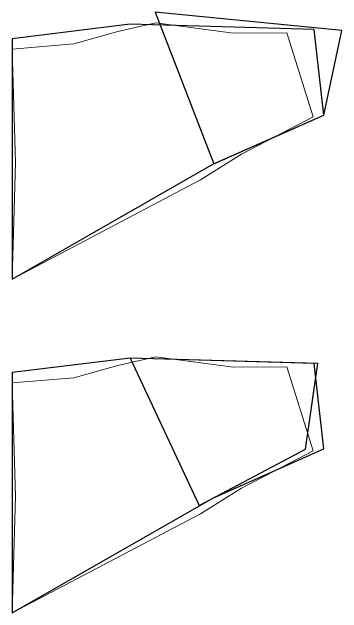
# Model space of a CAD drawing. Header units: inches. Extents: x 20273 to 74670, y -14357 to 735.
# Drawn here: x 65750 to 66569, y -10470 to -8977 of the extents above; entities that cross this region are included whole.
import ezdxf

# ---------------------------------------------------------------- set-up
doc = ezdxf.new("R2010")
doc.units = ezdxf.units.IN
doc.header["$LTSCALE"] = 5
doc.header["$MEASUREMENT"] = 0
doc.layers.add('DIM', color=5, linetype='Continuous')
doc.layers.add('WALL', color=7, linetype='Continuous')
doc.layers.add('DOOR', color=62, linetype='Continuous', lineweight=0)

msp = doc.modelspace()

# ---------------------------------------------------------------- linework, layer by layer
at = {"layer": 'DIM', "ltscale": 5}
for points in [[(66524.23, -9233.21), (66500.46, -9020.54), (66043.64, -9007.39), (65749.86, -9043.56), (65749.86, -9640.56), (66249.95, -9354.74)], [(66524.23, -10062.59), (66500.46, -9849.92), (66043.64, -9836.77), (65749.86, -9872.94), (65749.86, -10469.94), (66249.95, -10184.12)]]:
    msp.add_lwpolyline(points, close=True, dxfattribs=at)
at = {"layer": 'DOOR', "lineweight": 13}
for points in [[(65749.86, -9069.33), (65758.71, -9350.67), (65749.86, -9640.56), (66217.73, -9394.08), (66217.73, -9394.08), (66320.23, -9330.29), (66498.24, -9237.78), (66432.83, -9028.9), (66299.54, -9029.76), (66107.51, -9004.55), (66013.03, -9025.74), (65903.55, -9056.32), (65749.86, -9069.33)], [(65749.86, -9898.71), (65758.71, -10180.05), (65749.86, -10469.94), (66217.73, -10223.46), (66217.73, -10223.46), (66320.23, -10159.67), (66498.24, -10067.16), (66432.83, -9858.28), (66299.54, -9859.15), (66107.51, -9833.93), (66013.03, -9855.12), (65903.55, -9885.7), (65749.86, -9898.71)]]:
    msp.add_lwpolyline(points, dxfattribs=at)
at = {"layer": 'WALL', "color": 30, "linetype": 'ByBlock', "ltscale": 5, "true_color": 0xf8991e}
for points in [[(66569.49, -9023.31), (66105.77, -8977.29), (66250.86, -9354.34), (66524.23, -9233.21)], [(66509.45, -9850.18), (66043.64, -9836.77), (66214.8, -10202.72), (66479.01, -10062.74)]]:
    msp.add_lwpolyline(points, close=True, dxfattribs=at)

doc.saveas('drawing.dxf')
